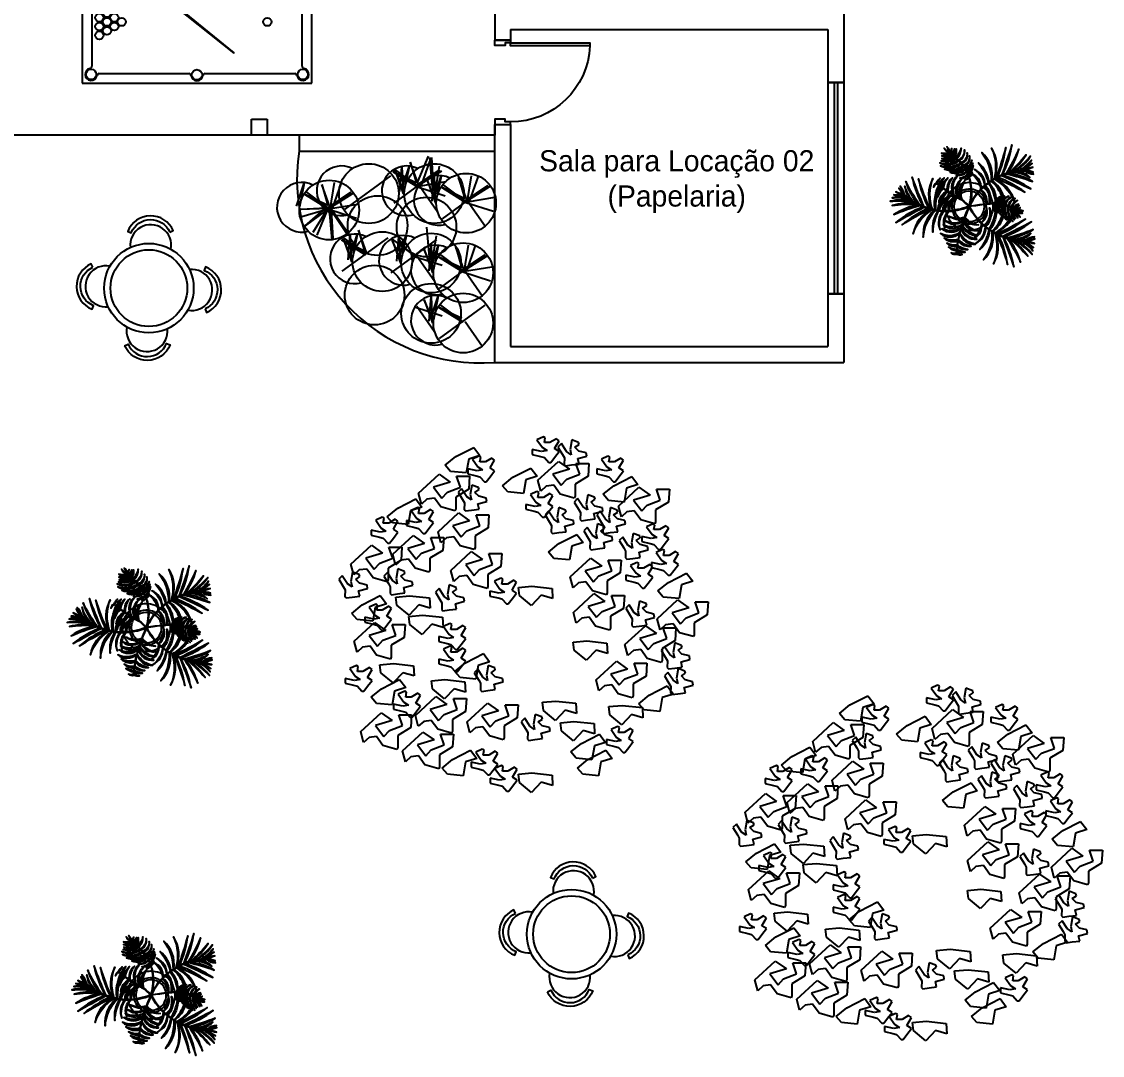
# Model space of a CAD drawing. Header units: metres. Extents: x 114 to 241, y 266 to 640.
# Drawn here: x 123.64 to 133.85, y 266.36 to 276.14 of the extents above; entities that cross this region are included whole.
import ezdxf

# ---------------------------------------------------------------- set-up
doc = ezdxf.new("R2010")
doc.units = ezdxf.units.M
for name, color, linetype in [('01', 1, 'Continuous'), ('Carimbo', 7, 'Continuous'), ('GIRO', 1, 'Continuous'), ('HATCH', 9, 'Continuous'), ('PECAS', 150, 'Continuous')]:
    doc.layers.add(name, color=color, linetype=linetype)

# ---------------------------------------------------------------- blocks, each defined once
blk = doc.blocks.new('Planta15')
for points in [[(-0.191, 0.516, 0.196497), (-0.205, 0.568, -0.339351), (-0.189, 0.515, -0.001093), (-0.189, 0.514), (-0.231, 0.557, 0.109533), (-0.191, 0.51, -0.000646), (-0.19, 0.509, -0.146881), (-0.256, 0.51, 0.249702), (-0.183, 0.505, -0.008474), (-0.17, 0.497, -0.182999), (-0.255, 0.483, 0.227209), (-0.16, 0.49, -0.010091), (-0.146, 0.48, -0.182927), (-0.252, 0.457, 0.229826), (-0.139, 0.475, -0.008605), (-0.127, 0.466, -0.199295), (-0.26, 0.437, 0.221467), (-0.116, 0.456, -0.01266), (-0.101, 0.442, -0.241086), (-0.272, 0.417, 0.288134), (-0.093, 0.434, -0.014047), (-0.077, 0.416, -0.231299), (-0.265, 0.389, 0.289254), (-0.069, 0.407, -0.012414), (-0.057, 0.39, -0.248707), (-0.227, 0.358, 0.280333), (-0.049, 0.38, -0.010048), (-0.04, 0.366, -0.231558), (-0.176, 0.328, 0.285972), (-0.032, 0.353, -0.010639), (-0.024, 0.338, -0.236286), (-0.117, 0.3, 0.228942), (-0.019, 0.328, -0.010354), (-0.011, 0.312, -0.199826), (-0.084, 0.272, 0.275871), (-0.006, 0.3, -0.008857), (-0.001, 0.286, -0.154321), (-0.037, 0.258, 0.258261), (0.001, 0.28, -0.030774), (0.015, 0.23, 0.073569)], [(-0.191, 0.51, 0.027335), (-0.189, 0.514, -0.217634)], [(0.021, 0.229, 0.032904), (0.005, 0.283, 0.317856), (0.032, 0.325, -0.182485), (0.003, 0.29, 0.008732), (-0.002, 0.304, 0.237757), (0.043, 0.393, -0.181755), (-0.007, 0.316, 0.009722), (-0.015, 0.331, 0.260759), (0.038, 0.415, -0.17378), (-0.02, 0.341, 0.010192), (-0.028, 0.356, 0.252617), (0.03, 0.442, -0.260535), (-0.036, 0.368, 0.009886), (-0.045, 0.382, 0.378858), (0.009, 0.484, -0.346761), (-0.052, 0.393, 0.012354), (-0.065, 0.409, 0.373521), (-0.014, 0.511, -0.326048), (-0.073, 0.419, 0.014119), (-0.089, 0.437, 0.339397), (-0.04, 0.539, -0.281611), (-0.096, 0.444, 0.012773), (-0.112, 0.459, 0.238874), (-0.072, 0.556, -0.126845), (-0.123, 0.469, 0.008463), (-0.135, 0.478, 0.290901), (-0.117, 0.551, -0.182356), (-0.142, 0.484, 0.009727), (-0.156, 0.493, 0.225145), (-0.133, 0.551, -0.089929), (-0.166, 0.5, 0.008098), (-0.178, 0.508, 0.181535), (-0.158, 0.553, -0.001325), (-0.186, 0.512, 0.002449), (-0.189, 0.514, 0.34205)], [(-0.178, 0.508, 0.00522), (-0.186, 0.512, 0.34205)], [(0.141, -0.175, 0.008761), (0.156, -0.188, -0.228296), (0.068, -0.342, 0.30667), (0.162, -0.193, 0.016073), (0.192, -0.215, -0.111271), (0.105, -0.403, 0.196953), (0.2, -0.221, 0.010075), (0.22, -0.233, -0.174181), (0.14, -0.5, 0.2582), (0.228, -0.238, 0.009787), (0.248, -0.249, -0.175168), (0.234, -0.539, 0.249628), (0.253, -0.252, 0.007062), (0.268, -0.259, -0.026555), (0.368, -0.543, 0.070199), (0.285, -0.268, 0.016905), (0.322, -0.283, -0.011876), (0.427, -0.566, 0.083846), (0.33, -0.286, 0.015718), (0.365, -0.297, -0.031946), (0.49, -0.521, 0.11194), (0.374, -0.3, 0.008888), (0.394, -0.305, -0.036883), (0.559, -0.467, 0.081452), (0.407, -0.308, 0.009879), (0.43, -0.312, -0.057239), (0.601, -0.45, 0.118477), (0.446, -0.314, 0.017265), (0.486, -0.318, -0.090095), (0.607, -0.415, 0.156383), (0.494, -0.319, 0.018041), (0.537, -0.32, 0.144632), (0.613, -0.382, -0.03724), (0.538, -0.32, 0.005673), (0.551, -0.319, 0.137026), (0.624, -0.346, -0.07322), (0.546, -0.316, 0.11371), (0.626, -0.301, -0.016598), (0.557, -0.314, -0.007537), (0.539, -0.315, -0.091874), (0.623, -0.282, 0.164846), (0.538, -0.315, -0.034164), (0.459, -0.311, 0.198599), (0.588, -0.25, -0.116154), (0.434, -0.307, -0.022934), (0.382, -0.296, 0.108995), (0.611, -0.213, -0.031808), (0.368, -0.293, -0.015992), (0.332, -0.281, 0.083632), (0.593, -0.142, -0.011872), (0.323, -0.278, -0.018411), (0.284, -0.262, 0.071243), (0.536, -0.114, -0.026608), (0.269, -0.255, -0.007675), (0.253, -0.246, 0.145995), (0.389, -0.136, 0.012828), (0.395, -0.142, -0.011311), (0.389, -0.135, 0.016484), (0.4, -0.118, 0.048154), (0.419, -0.138, -0.044838), (0.402, -0.115, 0.018482), (0.412, -0.095, 0.057754), (0.431, -0.123, -0.061447), (0.415, -0.09, 0.017061), (0.423, -0.071, 0.101227), (0.443, -0.109, -0.102531), (0.426, -0.06, 0.029389), (0.436, -0.026, -0.003222), (0.439, -0.028, 0.225947), (0.465, -0.104, -0.181854), (0.448, -0.034, -0.008531), (0.458, -0.041, 0.247708), (0.486, -0.096, -0.143025), (0.464, -0.047, 0.219665), (0.51, -0.059, -0.099835), (0.465, -0.044, -0.21884), (0.514, -0.038, 0.315728), (0.465, -0.04, -0.001312), (0.488, -0.006, 0.181035), (0.461, -0.037, 0.00655), (0.45, -0.029, -0.089212), (0.478, 0.013, 0.223385), (0.441, -0.023, 0.00969), (0.429, -0.016, -0.181136), (0.472, 0.025, 0.289028), (0.422, -0.012, 0.007628), (0.41, -0.005, -0.125725), (0.462, 0.062, 0.079591), (0.435, 0.048, 0.023263), (0.427, 0.075, -0.036773), (0.439, 0.081, 0.041452), (0.426, 0.077, 0.223184), (0.245, 0.264, -0.007675), (0.261, 0.272, -0.026608), (0.532, 0.14, 0.071243), (0.275, 0.28, -0.018411), (0.314, 0.298, -0.011872), (0.588, 0.17, 0.083632), (0.323, 0.301, -0.015992), (0.358, 0.313, -0.031808), (0.603, 0.241, 0.108995), (0.372, 0.318, -0.022934), (0.423, 0.33, -0.116154), (0.58, 0.278, 0.198599), (0.448, 0.335, -0.034164), (0.528, 0.341, 0.164846), (0.613, 0.311, -0.091874), (0.529, 0.341, -0.005552), (0.541, 0.341, -0.016458), (0.61, 0.33, 0.11371), (0.53, 0.342, -0.07322), (0.607, 0.375, 0.137372), (0.535, 0.346, 0.003388), (0.527, 0.346, -0.03724), (0.6, 0.411, 0.144632), (0.526, 0.346, 0.018041), (0.484, 0.344, 0.156383), (0.593, 0.444, -0.090095), (0.475, 0.343, 0.017265), (0.435, 0.337, 0.118477), (0.586, 0.479, -0.057239), (0.42, 0.335, 0.009879), (0.397, 0.33, 0.081452), (0.544, 0.494, -0.036883), (0.384, 0.326, 0.008888), (0.364, 0.321, 0.11194), (0.473, 0.546, -0.031946), (0.355, 0.318, 0.015718), (0.32, 0.305, 0.083846), (0.409, 0.588, -0.011876), (0.312, 0.302, 0.016905), (0.276, 0.286, 0.070199), (0.351, 0.564, -0.026555), (0.259, 0.277, 0.007062), (0.244, 0.269, 0.249628), (0.217, 0.555, -0.175168), (0.24, 0.266, 0.009787), (0.22, 0.255, 0.2582), (0.124, 0.514, -0.174181), (0.213, 0.25, 0.010075), (0.193, 0.236, 0.196953), (0.092, 0.416, -0.111271), (0.185, 0.23, 0.016073), (0.156, 0.207, 0.30667), (0.056, 0.353, -0.228296), (0.15, 0.202, 0.008761), (0.135, 0.188, 0.022939)], [(-0.183, 0.505, 0.005357), (-0.19, 0.509, 0.358744)], [(-0.16, 0.49, 0.007412), (-0.17, 0.497, 0.358744)], [(-0.156, 0.493, 0.007423), (-0.166, 0.5, 0.34205)], [(-0.139, 0.475, 0.005504), (-0.146, 0.48, 0.358744)], [(-0.135, 0.478, 0.005521), (-0.142, 0.484, 0.34205)], [(-0.116, 0.456, 0.008601), (-0.127, 0.466, 0.358744)], [(-0.112, 0.459, 0.008676), (-0.123, 0.469, 0.34205)], [(-0.093, 0.434, 0.006309), (-0.101, 0.442, 0.358744)], [(-0.089, 0.437, 0.006196), (-0.096, 0.444, 0.34205)], [(-0.069, 0.407, 0.007289), (-0.077, 0.416, 0.358744)], [(-0.065, 0.409, 0.00709), (-0.073, 0.419, 0.34205)], [(-0.049, 0.38, 0.007547), (-0.057, 0.39, 0.358744)], [(-0.045, 0.382, 0.007389), (-0.052, 0.393, 0.34205)], [(-0.032, 0.353, 0.008521), (-0.04, 0.366, 0.358744)], [(-0.028, 0.356, 0.008187), (-0.036, 0.368, 0.34205)], [(-0.019, 0.328, 0.006573), (-0.024, 0.338, 0.358744)], [(-0.015, 0.331, 0.006784), (-0.02, 0.341, 0.34205)], [(-0.006, 0.3, 0.007642), (-0.011, 0.312, 0.358744)], [(-0.002, 0.304, 0.007551), (-0.007, 0.316, 0.34205)], [(0.118, 0.2, 0.294809), (0.035, 0.309, -0.150745), (0.107, 0.205, 0.100395)], [(0.364, 0.321, 0.004036), (0.355, 0.318, 0.34205)], [(0.372, 0.318, 0.006188), (0.358, 0.313, -0.017284)], [(0.397, 0.33, 0.005709), (0.384, 0.326, 0.34205)], [(0.435, 0.337, 0.006714), (0.42, 0.335, 0.34205)], [(0.448, 0.335, 0.010919), (0.423, 0.33, -0.017284)], [(0.484, 0.344, 0.003648), (0.475, 0.343, 0.34205)], [(0.527, 0.346, 0.000378), (0.526, 0.346, 0.34205)], [(0.529, 0.341, 0.000462), (0.528, 0.341, -0.017284)], [(0.535, 0.346, 0.010189), (0.53, 0.342, -0.07322)], [(-0.177, 0.137, -0.003274), (-0.192, 0.146, -0.185699), (-0.153, 0.277, 0.266584), (-0.204, 0.155, -0.007436), (-0.237, 0.178, -0.139054), (-0.198, 0.274, 0.196503), (-0.249, 0.187, -0.003728), (-0.265, 0.199, -0.030052), (-0.239, 0.241, 0.034089), (-0.265, 0.212, -0.093143), (-0.233, 0.275, 0.152286), (-0.279, 0.21, -0.003954), (-0.295, 0.223, -0.073333), (-0.268, 0.272, 0.103416), (-0.304, 0.23, -0.675485), (-0.307, 0.227, 0.229983), (-0.331, 0.187, -0.251353), (-0.299, 0.22, 0.004284), (-0.281, 0.206, 0.154749), (-0.31, 0.131, 0.140718), (-0.319, -0.027, -0.010568), (-0.343, -0.022, -0.175567), (-0.338, 0.268, 0.25167), (-0.347, -0.021, -0.007675), (-0.365, -0.017, -0.026608), (-0.473, 0.265, 0.071243), (-0.38, -0.012, -0.018411), (-0.421, 0.001, -0.011872), (-0.534, 0.281, 0.083632), (-0.43, 0.005, -0.015992), (-0.464, 0.02, -0.031808), (-0.594, 0.24, 0.108995), (-0.477, 0.026, -0.022934), (-0.523, 0.052, -0.116154), (-0.602, 0.197, 0.198599), (-0.544, 0.066, -0.034164), (-0.607, 0.115, 0.164846), (-0.649, 0.196, -0.091874), (-0.607, 0.116, -0.004117), (-0.614, 0.122, -0.016919), (-0.659, 0.179, 0.11371), (-0.608, 0.115, -0.07322), (-0.687, 0.144, 0.136761), (-0.615, 0.116, 0.00291), (-0.61, 0.111, -0.03724), (-0.708, 0.114, 0.144632), (-0.609, 0.111, 0.018041), (-0.577, 0.083, 0.156383), (-0.724, 0.085, -0.090095), (-0.57, 0.078, 0.017265), (-0.537, 0.055, 0.118477), (-0.743, 0.054, -0.057239), (-0.523, 0.046, 0.009879), (-0.504, 0.035, 0.081452), (-0.723, 0.014, -0.036883), (-0.492, 0.028, 0.008888), (-0.473, 0.019, 0.11194), (-0.706, -0.072, -0.031946), (-0.465, 0.015, 0.015718), (-0.431, 0, 0.083846), (-0.688, -0.147, -0.011876), (-0.423, -0.003, 0.016905), (-0.385, -0.016, 0.070199), (-0.629, -0.168, -0.026555), (-0.367, -0.021, 0.007062), (-0.351, -0.025, 0.249628), (-0.525, -0.253, -0.175168), (-0.345, -0.027, 0.009787), (-0.323, -0.031, 0.2582), (-0.429, -0.286, -0.174181), (-0.314, -0.033, 0.010075), (-0.291, -0.036, 0.196953), (-0.339, -0.237, -0.111271), (-0.281, -0.037, 0.016073), (-0.243, -0.04, 0.30667), (-0.27, -0.215, -0.228296), (-0.236, -0.041, 0.008761), (-0.215, -0.041, 0.022939)], [(-0.31, 0.131, -0.082287), (-0.265, 0.212, 0.030096)], [(-0.149, 0.169, -0.173161), (-0.109, 0.29, 0.285814), (-0.159, 0.159, 0.031249)], [(-0.122, 0.103, 0.01255), (-0.063, 0.07), (-0.063, 0.07, -0.023023), (0.004, 0.009, 0.13279), (0.015, 0.23, 0.358744)], [(-0.1, 0.204, -0.091), (-0.068, 0.265, 0.163378), (-0.116, 0.195, 0.047115)], [(-0.07, 0.074, -0.301093), (-0.06, 0.22, 0.247818)], [(-0.05, 0.223, 0.209929), (-0.066, 0.071, 0.247818)], [(-0.05, 0.223, -0.036015), (-0.035, 0.246, 0.068238), (-0.06, 0.22, 0.047136)], [(0.001, 0.28, 0.004076), (-0.001, 0.286, 0.358744)], [(0.005, 0.283, 0.004064), (0.003, 0.29, 0.34205)], [(0.115, 0.169, 0.07228), (0.016, 0.033, 0.116598), (0.021, 0.229, 0.34205)], [(0.107, 0.205, -0.043602), (0.115, 0.169)], [(0.156, 0.207, 0.003177), (0.15, 0.202, 0.34205)], [(0.206, 0.107, 0.174599), (0.158, 0.202, -0.016348), (0.187, 0.226, -0.096704)], [(0.193, 0.236, 0.004157), (0.185, 0.23, 0.34205)], [(0.194, 0.231, 0.003647), (0.187, 0.226, -0.017284)], [(0.187, 0.226, -0.096704), (0.253, 0.057, 0.065237), (0.244, 0.035, 0.000419), (0.243, 0.035), (0.243, 0.035, 0.001663), (0.228, 0.034, 0.085344)], [(0.22, 0.255, 0.003859), (0.213, 0.25, 0.34205)], [(0.221, 0.249, 0.003104), (0.214, 0.245, -0.017284)], [(0.244, 0.269, 0.002276), (0.24, 0.266, 0.34205)], [(0.245, 0.264, 0.001743), (0.241, 0.262, -0.017284)], [(0.276, 0.286, 0.008209), (0.259, 0.277, 0.34205)], [(0.275, 0.28, 0.007125), (0.261, 0.272, -0.017284)], [(0.32, 0.305, 0.003791), (0.312, 0.302, 0.34205)], [(0.323, 0.301, 0.004048), (0.314, 0.298, -0.017284)], [(-0.61, 0.111, 0.000378), (-0.609, 0.111, 0.040866)], [(-0.607, 0.115, -0.000462), (-0.607, 0.116)], [(-0.267, 0.195, 0.140523), (-0.312, -0.028, 0.010124), (-0.289, -0.031, -0.138829), (-0.239, 0.108, 0.106077), (-0.28, 0.04, -0.267567), (-0.206, 0.15, -0.007749), (-0.24, 0.174, 0.133418), (-0.296, 0.092, -0.197101), (-0.251, 0.182, -0.003808), (-0.267, 0.195)], [(-0.18, 0.133, -0.003436), (-0.196, 0.143, 0.029333), (-0.214, 0.131, 0.094066), (-0.28, -0.033, 0.016631), (-0.241, -0.036, -0.1786)], [(-0.265, 0.199, 0.003081), (-0.267, 0.195, 0.176085)], [(-0.249, 0.187, 0.002878), (-0.237, 0.178)], [(-0.214, 0.131, -0.014945), (-0.198, 0.154, 0.056899), (-0.239, 0.108, 0.197286)], [(-0.218, 0.034, -0.129352), (-0.154, 0.115, 0.431375), (-0.155, 0.115, 0.119795), (-0.211, 0.068)], [(-0.204, 0.155, 0.000772), (-0.201, 0.152), (-0.2, 0.152)], [(-0.171, 0.106, 0.062421), (-0.202, 0.094, -0.163076)], [(-0.186, -0.035, -0.363818), (-0.114, 0.11, 0.196473), (-0.185, -0.035, 0.196473)], [(-0.143, 0.115, -0.088667), (-0.159, 0.159, 0.251822)], [(-0.149, 0.169, 0.075374), (-0.139, 0.113, 0.251822)], [(-0.102, 0.091, -0.204558), (-0.116, 0.195, 0.249828)], [(-0.1, 0.204, 0.155297), (-0.098, 0.089, 0.249828)], [(0.116, 0.163, 0.081515), (0.009, 0.008, -0.017284), (0.165, 0.029)], [(0.116, 0.17, 0.000734), (0.115, 0.169, 0.34205)], [(0.116, 0.17, 0.058472), (0.118, 0.2, -0.195633)], [(0.135, 0.188, 0.011195), (0.116, 0.17, 0.34205)], [(0.139, 0.185, 0.01382), (0.116, 0.163, -0.017284)], [(0.116, 0.163, -0.198813), (0.164, 0.006, 0.3682), (0.116, 0.163, 0.3682)], [(0.116, 0.163, 0.000079), (0.116, 0.163, -0.017284)], [(0.139, 0.185, -0.008097), (0.153, 0.198, -0.087635), (0.188, 0.136)], [(0.158, 0.202, 0.002616), (0.153, 0.198, -0.017284)], [(0.206, 0.107, -0.126631), (0.195, 0.029, 0.13356), (0.188, 0.136, 0.223815)], [(-0.577, 0.083, 0.003648), (-0.57, 0.078, 0.040866)], [(-0.523, 0.052, -0.010919), (-0.544, 0.066)], [(-0.537, 0.055, 0.006714), (-0.523, 0.046, 0.040866)], [(-0.504, 0.035, 0.005709), (-0.492, 0.028, 0.040866)], [(-0.464, 0.02, -0.006188), (-0.477, 0.026)], [(-0.473, 0.019, 0.004036), (-0.465, 0.015, 0.040866)], [(-0.421, 0.001, -0.004048), (-0.43, 0.005)], [(-0.209, 0.075, 0.144874), (-0.272, -0.012, -0.254884), (-0.202, 0.094, -0.048866)], [(-0.241, -0.036, -0.1786), (-0.211, 0.068, -0.008554)], [(-0.218, 0.035, 0.090284), (-0.235, -0.036, 0.008097), (-0.216, -0.036, -0.027842)], [(-0.22, -0.011, 0.035297), (-0.23, -0.035, -0.366572), (-0.23, -0.035, -0.08219), (-0.22, 0.007, -0.031169)], [(-0.166, 0.068, 0.160202), (-0.22, 0.007, 0.366572)], [(-0.22, -0.011, -0.086364), (-0.182, 0.039)], [(-0.126, 0.099, 0.012738), (-0.066, 0.066, -0.023021), (0.001, 0.006, -0.095948), (-0.216, -0.036)], [(-0.215, -0.041, 0.094428), (0, 0, 0.040866), (-0.076, -0.206)], [(-0.209, 0.075, -0.017782), (-0.198, 0.083)], [(0.165, 0.024, 0.017381), (0.009, 0.003, 0.096116), (0.145, -0.172, 0.296259)], [(0.121, -0.15, 0.361519), (0.165, 0.006), (0.164, 0.004, -0.193822), (0.121, -0.15)], [(0.229, 0.029, 0.003303), (0.199, 0.027), (0.198, 0.026, 0.003031), (0.171, 0.024)], [(0.228, 0.034, 0.003276), (0.198, 0.032), (0.198, 0.031, 0.000136), (0.196, 0.031)], [(0.222, -0.229, 0.115228), (0.323, -0.071, -0.165702), (0.318, 0.022, 0.010075), (0.304, 0.025, 0.223516), (0.315, -0.087, -0.274752), (0.315, -0.088, -0.277747), (0.292, 0.027, 0.010686), (0.277, 0.028, 0.235094), (0.278, -0.056, -0.227839), (0.268, 0.029, 0.007496), (0.257, 0.03), (0.257, 0.03, 0.002637), (0.253, 0.03, 0.198541), (0.246, -0.039, -0.273693), (0.242, 0.03, 0.001461), (0.229, 0.029, -0.133271)], [(0.253, 0.03, 0.006612), (0.244, 0.03, 0.000167), (0.242, 0.03)], [(0.255, 0.035, 0.007542), (0.244, 0.035)], [(0.256, 0.038, 0.010093), (0.253, 0.057, 0.111381)], [(0.257, 0.035, -0.004103), (0.257, 0.03, 0.002389), (0.256, 0.035, 0.111381)], [(0.258, 0.065, -0.018916), (0.258, 0.045, 0.004427)], [(0.277, 0.028, 0.006543), (0.268, 0.029)], [(0.304, 0.025, 0.008533), (0.292, 0.027)], [(0.328, 0.02, 0.007554), (0.318, 0.022)], [(0.322, 0.086, 0.002128), (0.321, 0.09, 0.15929)], [(0.333, 0.054, 0.007874), (0.329, 0.067, 0.15929)], [(0.345, 0.016, 0.002294), (0.342, 0.016, 0.007554)], [(0.342, -0.046, 0.034379), (0.345, -0.006, 0.010152), (0.343, 0.01, -0.043508)], [(0.345, -0.006, 0.019311), (0.345, 0.016, 0.255482)], [(0.355, 0.012, 0.007913), (0.345, 0.016, 0.002294)], [(0.382, 0.002, 0.006328), (0.374, 0.006)], [(0.423, 0.073, 0.001867), (0.422, 0.076, 0.175567)], [(0.426, 0.077, -0.001977), (0.427, 0.075, 0.0174)], [(0.435, 0.048, -0.001729), (0.435, 0.046, 0.001174), (0.434, 0.048, 0.175567)], [(-0.431, 0, 0.003791), (-0.423, -0.003, 0.040866)], [(-0.385, -0.016, 0.008209), (-0.367, -0.021, 0.040866)], [(-0.365, -0.017, -0.007125), (-0.38, -0.012)], [(-0.351, -0.025, 0.002276), (-0.345, -0.027, 0.040866)], [(-0.343, -0.022, -0.001743), (-0.347, -0.021)], [(-0.323, -0.031, 0.003859), (-0.314, -0.033, 0.040866)], [(-0.312, -0.028, -0.003104), (-0.319, -0.027)], [(-0.291, -0.036, 0.004157), (-0.281, -0.037, 0.040866)], [(-0.28, -0.033, -0.003885), (-0.289, -0.031)], [(-0.243, -0.04, 0.003177), (-0.236, -0.041, 0.040866)], [(-0.235, -0.036, -0.002616), (-0.241, -0.036)], [(-0.21, -0.061, 0.237435), (-0.235, -0.172, -0.008495), (-0.24, -0.169, 0.01585), (-0.234, -0.175, 0.048298), (-0.225, -0.198, -0.020925), (-0.227, -0.18, 0.248521), (-0.103, -0.193, 0.02818)], [(-0.117, -0.185, -0.14981), (-0.227, -0.175, -0.124183), (-0.207, -0.073, 0.098921)], [(-0.189, -0.041, 0.058472), (-0.21, -0.061, -0.020925)], [(-0.207, -0.073, -0.043602), (-0.188, -0.04, 0.369533)], [(-0.045, -0.108, -0.290683), (-0.185, -0.087, 0.200061), (-0.04, -0.096, 0.204545)], [(0.141, -0.175, -0.094945), (0.005, -0.001, 0.041167), (-0.071, -0.207, 0.086941)], [(-0.035, -0.097, 0.200478), (0.092, -0.17, -0.295535), (-0.039, -0.108)], [(0.21, -0.088, -0.180095), (0.162, -0.187, 0.017102), (0.194, -0.21, 0.111381), (0.258, -0.013, -0.201249), (0.201, -0.215, 0.010644), (0.222, -0.229, 0.115228)], [(0.192, -0.12, 0.137722), (0.198, -0.009, -0.127824), (0.21, -0.088)], [(0.327, -0.06, -0.007097), (0.323, -0.071)], [(0.332, -0.089, 0.006456), (0.334, -0.082, 0.010152)], [(0.41, -0.011, 0.0086), (0.399, -0.005)], [(0.411, -0.078, -0.004325), (0.408, -0.084)], [(0.412, -0.095, 0.004534), (0.415, -0.09, -0.001751)], [(0.427, -0.02, 0.005519), (0.42, -0.017)], [(0.425, -0.049, -0.007156), (0.42, -0.06)], [(0.423, -0.071, 0.00889), (0.426, -0.06, -0.001751)], [(0.436, -0.026, 0.002558), (0.436, -0.023, -0.001751), (0.435, -0.025)], [(0.448, -0.034, 0.007421), (0.439, -0.028)], [(-0.08, -0.204, -0.239912), (-0.252, -0.206, 0.377655), (-0.076, -0.205, 0.00101), (-0.076, -0.206, 0.007709), (-0.086, -0.246, -0.252386), (-0.266, -0.252, 0.386946), (-0.087, -0.249, 0.011413), (-0.1, -0.308, -0.181744), (-0.233, -0.295, 0.267567), (-0.102, -0.321, 0.007749), (-0.109, -0.362, -0.133418), (-0.207, -0.343, 0.197101), (-0.111, -0.376, 0.004676), (-0.115, -0.401, -0.102074), (-0.189, -0.381, 0.152625), (-0.116, -0.413, 0.004284), (-0.118, -0.436, -0.251353), (-0.165, -0.435, 0.229983), (-0.119, -0.447, -0.014727), (-0.117, -0.446, 0.108264), (-0.06, -0.451, -0.073333), (-0.113, -0.436, -0.003954), (-0.111, -0.415, 0.152286), (-0.033, -0.428, -0.108204), (-0.11, -0.401, -0.004457), (-0.106, -0.377, 0.196503), (-0.009, -0.402, -0.139054), (-0.104, -0.362, -0.007436), (-0.098, -0.323, 0.266584), (0.025, -0.372, -0.185699), (-0.095, -0.308, -0.010962), (-0.082, -0.251, 0.384218), (0.065, -0.351, -0.251822), (-0.081, -0.247, -0.007733), (-0.071, -0.207, 0.00108), (-0.07, -0.208, 0.37654), (0.076, -0.304, -0.039649), (0.047, -0.298, 0.290155), (0.124, -0.187, 0.022939)], [(-0.235, -0.172, 0.005309), (-0.234, -0.175, -0.020925)], [(-0.227, -0.18, -0.005146), (-0.227, -0.175, 0.369533)], [(-0.161, -0.148, -0.081837), (-0.22, -0.13, 0.153952), (-0.146, -0.162, 0.041473)], [(-0.161, -0.148, 0.148044), (-0.052, -0.13, 0.236606)], [(-0.055, -0.138, -0.183268), (-0.146, -0.162, 0.232701)], [(-0.117, -0.185, 0.075449), (-0.064, -0.165, 0.232803)], [(-0.103, -0.193, 0.085229), (-0.065, -0.169, 0.351414)], [(-0.074, -0.2, -0.009368), (-0.08, -0.204, 0.377655)], [(-0.076, -0.205, 0.003168), (-0.075, -0.204, 0.391787)], [(-0.06, -0.17, 0.097476), (-0.037, -0.216, 0.362473)], [(-0.059, -0.166, 0.089256), (-0.018, -0.219, 0.239259)], [(0.034, -0.218, -0.229229), (-0.05, -0.139)], [(-0.048, -0.132, 0.179749), (0.055, -0.215, -0.347789)], [(0.113, -0.193, -0.096277), (0.077, -0.266, -0.142028), (-0.018, -0.219, 0.058444)], [(0.12, -0.156, -0.043602), (0.113, -0.193, 0.294809)], [(0.124, -0.187, 0.058472), (0.121, -0.157, 0.359478)], [(0.145, -0.172, 0.007571), (0.158, -0.183, 0.088511)], [(0.162, -0.193, -0.003177), (0.156, -0.188, 0.086941)], [(0.158, -0.183, 0.088511), (0.192, -0.12, -0.078713)], [(0.158, -0.183, 0.002388), (0.162, -0.187, 0.296259)], [(0.382, -0.125, -0.00192), (0.38, -0.127)], [(0.389, -0.136, 0.001072), (0.389, -0.135, -0.001751)], [(0.396, -0.104, -0.003128), (0.393, -0.109)], [(0.4, -0.118, 0.003123), (0.402, -0.115, -0.001751)], [(-0.086, -0.246, 0.000569), (-0.087, -0.249)], [(-0.081, -0.247, 0.00072), (-0.082, -0.251, 0.086941)], [(-0.071, -0.206, 0.003602), (-0.07, -0.208, -0.039649)], [(-0.037, -0.216, 0.246361), (0.075, -0.268, -0.048035), (0.046, -0.298, -0.195329), (-0.065, -0.209, 0.032147)], [(0.034, -0.218, 0.109806), (0.092, -0.223, -0.050161), (0.055, -0.215, 0.069557)], [(0.046, -0.298, -0.001903), (0.045, -0.299, 0.004287), (0.047, -0.298, 0.359478)], [(0.077, -0.266, -0.003736), (0.075, -0.268, 0.294809)], [(0.2, -0.221, -0.004157), (0.192, -0.215, 0.086941)], [(0.194, -0.21, 0.003647), (0.201, -0.215, 0.296259)], [(0.228, -0.238, -0.003859), (0.22, -0.233, 0.086941)], [(0.222, -0.229, 0.003104), (0.228, -0.232, 0.296259)], [(0.253, -0.252, -0.002276), (0.248, -0.249, 0.086941)], [(0.25, -0.245, 0.001743), (0.253, -0.246, 0.296259)], [(0.285, -0.268, -0.008209), (0.268, -0.259, 0.086941)], [(0.269, -0.255, 0.007125), (0.284, -0.262, 0.296259)], [(0.33, -0.286, -0.003791), (0.322, -0.283, 0.086941)], [(0.323, -0.278, 0.004048), (0.332, -0.281, 0.296259)], [(0.374, -0.3, -0.004036), (0.365, -0.297, 0.086941)], [(0.368, -0.293, 0.006188), (0.382, -0.296, 0.296259)], [(0.407, -0.308, -0.005709), (0.394, -0.305, 0.086941)], [(-0.115, -0.401, 0.00239), (-0.116, -0.413)], [(-0.109, -0.362, 0.002559), (-0.111, -0.376)], [(-0.11, -0.401, 0.002622), (-0.111, -0.415, 0.086941)], [(-0.104, -0.362, 0.002878), (-0.106, -0.377, 0.086941)], [(-0.1, -0.308, 0.002406), (-0.102, -0.321)], [(-0.095, -0.308, 0.002758), (-0.098, -0.323, 0.086941)], [(0.446, -0.314, -0.006714), (0.43, -0.312, 0.086941)], [(0.434, -0.307, 0.010919), (0.459, -0.311, 0.296259)], [(0.494, -0.319, -0.003648), (0.486, -0.318, 0.086941)], [(0.538, -0.32, -0.000378), (0.537, -0.32, 0.086941)], [(0.538, -0.315, 0.000462), (0.539, -0.315, 0.296259)], [(0.546, -0.316, 0.002523), (0.557, -0.314, -0.11371)], [(0.551, -0.319, -0.010528), (0.546, -0.316, 0.07322)], [(-0.118, -0.436, 0.001961), (-0.119, -0.447)], [(-0.113, -0.436, 0.00206), (-0.114, -0.447, 0.086941)]]:
    blk.add_lwpolyline(points, format="xyb")
for points in [[(0.321, 0.09, 0.115579), (0.214, 0.245, 0.010644), (0.194, 0.231, -0.167673), (0.258, 0.065, -0.142219), (0.298, 0.098, 0.155825), (0.258, 0.045, -0.009453), (0.257, 0.035, -0.007959), (0.269, 0.034, -0.262459), (0.315, 0.1, -0.877804), (0.315, 0.099, 0.174709), (0.279, 0.033, -0.010156), (0.293, 0.032, -0.181292)], [(0.332, 0.099, 0.16797), (0.221, 0.249, -0.010568), (0.241, 0.262, -0.155772), (0.422, 0.076, 0.275998), (0.375, 0.011, 0.014133), (0.356, 0.017, -0.324541), (0.408, 0.092, 0.371884), (0.346, 0.02, 0.000895), (0.345, 0.021, 0.042814), (0.339, 0.069, -0.179613), (0.38, 0.102, 0.171025), (0.337, 0.078, 0.01758), (0.332, 0.098, -0.026095), (0.339, 0.103, 0.023285)], [(0.256, 0.035, 0.002037), (0.256, 0.038, 0.0089), (0.255, 0.035, -0.001059)], [(0.329, 0.067, 0.0126), (0.322, 0.086, 0.179793), (0.305, 0.03, -0.009882), (0.319, 0.027, -0.14276)], [(0.342, 0.016, 0.00954), (0.328, 0.02, 0.130425), (0.327, -0.06, 0.043508), (0.343, 0.01, 0.003944)], [(0.34, 0.022, 0.020296), (0.333, 0.054, 0.100431), (0.329, 0.025, -0.0083)], [(0.355, 0.012, -0.014048), (0.374, 0.006, 0.213683), (0.393, -0.109, -0.011603), (0.382, -0.125, -0.200309)], [(0.382, 0.002, -0.01269), (0.399, -0.005, 0.140639), (0.408, -0.084, -0.013396), (0.396, -0.104, -0.173266)], [(0.401, -0.001, -0.154716), (0.434, 0.048, 0.016225), (0.423, 0.073, 0.227894), (0.383, 0.007, -0.012327)], [(0.228, -0.232, 0.158963), (0.332, -0.089, 0.074113), (0.358, -0.122, -0.076439), (0.334, -0.082, 0.032369), (0.342, -0.046, 0.149616), (0.38, -0.127, -0.104074), (0.25, -0.245, -0.010568)], [(0.411, -0.078, -0.114415), (0.41, -0.011, -0.008615), (0.42, -0.017, 0.100649), (0.42, -0.06, -0.011597)], [(0.435, -0.025, 0.006549), (0.427, -0.02, 0.056536), (0.425, -0.049, 0.015222)]]:
    blk.add_lwpolyline(points, format="xyb", close=True)
for centre, radius, start, end in [((0.409, -0.711), 1.06, 82.8282, 83.4385), ((0.554, 1.256), 1.342, 230.0922, 230.5417), ((0.554, 1.256), 1.337, 230.1054, 230.5776), ((0.554, 1.256), 1.342, 231.5236, 231.9051), ((0.554, 1.256), 1.337, 231.4837, 231.9051), ((-0.601, 0.26), 0.145, 264.4592, 266.9317), ((0.199, 0.803), 1.06, 219.9318, 220.4366), ((0.554, 1.256), 1.342, 233.1429, 233.7294), ((0.554, 1.256), 1.342, 235.5053, 235.6228), ((0.554, 1.256), 1.342, 235.6941, 236.0568), ((0.554, 1.256), 1.337, 235.6966, 236.1018), ((0.554, 1.256), 1.342, 236.8442, 239.3498), ((0.554, 1.256), 1.337, 236.8522, 239.4668), ((-0.094, -0.075), 0.189, 104.628, 115.6788), ((-0.14, -0.023), 0.133, 91.5909, 99.3977), ((-0.051, -0.098), 0.189, 105.1765, 123.4739), ((-0.098, -0.046), 0.133, 92.7224, 109.7379), ((0.005, 0.005), 0.164, 150.2809, 152.7556), ((0.385, -2.238), 2.277, 94.7756, 95.3827), ((0.245, -0.325), 0.36, 84.6851, 86.2418), ((0.245, -0.325), 0.36, 80.493, 82.3576), ((0.245, -0.325), 0.36, 76.54, 78.2282), ((0.059, 0.013), 0.286, 17.284, 17.5039), ((0.059, 0.013), 0.286, 11.3516, 13.2554), ((0.245, -0.325), 0.36, 73.9118, 74.6379), ((0.245, -0.325), 0.36, 72.0853, 73.7068), ((0.245, -0.325), 0.36, 67.4271, 68.8464), ((0.29, -0.226), 0.251, 61.562, 63.9436), ((0.245, -0.325), 0.36, 59.2922, 60.5615), ((0.245, -0.325), 0.36, 55.3685, 57.0714), ((0.372, -0.155), 0.148, 51.0965, 52.9783), ((0.465, -0.04), 0, 0, 0), ((0.1, -0.116), 0.189, 206.8096, 209.3866)]:
    blk.add_arc(centre, radius, start, end)
at = {"layer": '01'}
for points in [[(-0.06, 0.22, 0.047136), (-0.1, 0.204, -0.091)], [(0.015, 0.23, 0.073569), (-0.05, 0.223, -0.036015)], [(0.107, 0.205, 0.100395), (0.021, 0.229, 0.032904)], [(-0.202, 0.094, -0.048866), (-0.18, 0.133, -0.003436)], [(-0.159, 0.159, 0.031249), (-0.177, 0.137, -0.003274)], [(-0.116, 0.195, 0.047115), (-0.149, 0.169, -0.173161)], [(0.135, 0.188, 0.022939), (0.118, 0.2, 0.294809)], [(0.188, 0.135, 0.078713), (0.139, 0.185, -0.008097)], [(0.228, 0.034, 0.085344), (0.206, 0.107, 0.174599)], [(-0.22, 0.007, -0.031169), (-0.218, 0.035, 0.090284)], [(-0.211, 0.068, -0.008554), (-0.209, 0.075, 0.144874)], [(0.229, 0.029, -0.133271), (0.21, -0.088, -0.180095)], [(-0.216, -0.036, -0.027842), (-0.22, -0.011), (-0.22, -0.011, 0.035297)], [(-0.215, -0.041, 0.022939), (-0.21, -0.061, 0.237435)], [(-0.207, -0.073, 0.098921), (-0.161, -0.148, -0.081837)], [(-0.146, -0.162, 0.041473), (-0.117, -0.185, -0.14981)], [(-0.103, -0.193, 0.02818), (-0.08, -0.204, -0.239912)], [(0.055, -0.215, 0.069557), (0.113, -0.193, -0.096277)], [(0.124, -0.187, 0.022939), (0.141, -0.175, 0.008761)], [(0.192, -0.12, -0.078713), (0.145, -0.172, 0.007571)], [(-0.065, -0.209, 0.032147), (-0.037, -0.216, 0.246361)], [(-0.018, -0.219, 0.058444), (0.034, -0.218, 0.109806)]]:
    blk.add_lwpolyline(points, format="xyb", dxfattribs=at)
for radius, start, end in [(0.164, 136.535, 142.2522), (0.164, 124.3105, 132.8357), (0.144, 128.83, 137.8785), (0.144, 82.0813, 123.5355), (0.164, 83.3119, 118.7253), (0.164, 58.013, 81.5314), (0.144, 59.105, 80.0669), (0.144, 8.8034, 57.1045), (0.164, 12.9611, 56.2484), (0.164, 158.3925, 193.2465), (0.144, 149.0635, 194.1026), (0.144, 143.5111, 145.7908), (0.144, 140.0145, 141.5074), (0.144, 304.7211, 6.8172), (0.164, 195.0111, 222.2749), (0.144, 196.1031, 229.8911), (0.164, 305.5772, 347.9421), (0.164, 229.2045, 241.2665), (0.144, 237.5228, 246.934), (0.164, 245.139, 247.4741), (0.164, 249.2245, 252.3538), (0.144, 248.9221, 262.6562), (0.164, 257.2543, 274.6005), (0.144, 272.1361, 302.7206), (0.164, 282.2951, 303.8126)]:
    blk.add_arc((0.005, 0.005), radius, start, end, dxfattribs=at)
blk = doc.blocks.new('P80D')
for points in [[(-0.025, 0.15), (-0.025, 0.9), (-0.055, 0.9), (-0.055, 0.15)], [(-0.8, 0.15), (-0.775, 0.15), (-0.775, 0.1), (-0.75, 0.1), (-0.75, 0), (-0.8, 0)], [(0, 0.15), (-0.025, 0.15), (-0.025, 0.1), (-0.05, 0.1), (-0.05, 0), (0, 0)]]:
    blk.add_lwpolyline(points, close=True)
at = {"layer": 'GIRO'}
blk.add_arc((-0.024375, 0.15), 0.750625, 92.3382787, 180, dxfattribs=at)
blk = doc.blocks.new('Bilhar2')
at = {"layer": 'HATCH', "color": 7}
for p, q in [((0.424, 2.051), (-0.423, 1.014)), ((-0.409, 1.002), (0.43, 2.046)), ((0.424, 2.051), (0.43, 2.046)), ((-0.423, 1.014), (-0.409, 1.002))]:
    blk.add_line(p, q, dxfattribs=at)
for centre, radius in [((-0.715, 2.98), 0.0688), ((0.715, 2.98), 0.0688), ((0.006, 2.5), 0.0553), ((-0.72, 1.55), 0.0691), ((0.72, 1.55), 0.0691), ((0.006, 0.533), 0.0553), ((-0.052, 0.434), 0.0553), ((0.068, 0.434), 0.0553), ((-0.114, 0.334), 0.0553), ((0.006, 0.334), 0.0553), ((0.126, 0.334), 0.0553), ((-0.715, 0.12), 0.0688), ((-0.172, 0.232), 0.0553), ((-0.052, 0.232), 0.0553), ((0.068, 0.232), 0.0553), ((0.188, 0.232), 0.0553), ((0.715, 0.12), 0.0688)]:
    blk.add_circle(centre, radius, dxfattribs=at)
at = {"layer": 'HATCH', "color": 150}
for centre, radius, start, end in [((-0.715, 2.98), 0.0817, 10.3139, 259.6861), ((-0.605, 3), 0.03, 190.3139, 270), ((0.605, 3), 0.03, 270, 349.6861), ((0.715, 2.98), 0.0817, 280.3139, 169.6861), ((-0.735, 2.87), 0.03, 0, 79.6861), ((0.735, 2.87), 0.03, 100.3139, 180), ((-0.72, 1.55), 0.0817, 97.8341, 262.1659), ((-0.735, 1.661), 0.03, 277.8341, 0), ((0.735, 1.661), 0.03, 180, 262.1659), ((0.72, 1.55), 0.0817, 277.8341, 82.1659), ((-0.735, 1.439), 0.03, 0, 82.1659), ((0.735, 1.439), 0.03, 97.8341, 180), ((-0.715, 0.12), 0.0817, 100.3139, 349.6861), ((-0.735, 0.23), 0.03, 280.3139, 0), ((0.715, 0.12), 0.0817, 190.3139, 79.6861), ((0.735, 0.23), 0.03, 180, 259.6861), ((-0.605, 0.1), 0.03, 90, 169.6861), ((0.605, 0.1), 0.03, 10.3139, 90)]:
    blk.add_arc(centre, radius, start, end, dxfattribs=at)
at = {"layer": 'PECAS', "color": 150}
for p, q in [((-0.835, 3.1), (-0.835, 0)), ((0.835, 3.1), (-0.835, 3.1)), ((0.835, 0), (0.835, 3.1)), ((0.605, 2.97), (-0.605, 2.97)), ((-0.705, 2.87), (-0.705, 1.661)), ((0.705, 1.661), (0.705, 2.87)), ((-0.705, 1.439), (-0.705, 0.23)), ((0.705, 0.23), (0.705, 1.439)), ((-0.835, 0), (0.835, 0)), ((-0.605, 0.13), (0.605, 0.13))]:
    blk.add_line(p, q, dxfattribs=at)
blk = doc.blocks.new('Terraço4lugaresP1')
for points in [[(0.193, 0.531), (0.226, 0.545, 0.666667), (-0.204, 0.537), (-0.17, 0.524, -0.666667)], [(-0.534, 0.197), (-0.549, 0.23, 0.666667), (-0.541, -0.2), (-0.527, -0.166, -0.666667)], [(0.527, -0.196), (0.541, -0.23, 0.666667), (0.533, 0.2), (0.52, 0.167, -0.666667)], [(-0.233, -0.545), (-0.2, -0.53, 0.666667), (0.163, -0.523), (0.196, -0.537, -0.666667)]]:
    blk.add_lwpolyline(points, format="xyb", close=True)
blk.add_circle((-0.004, 0), 0.423)
at = {"color": 252}
blk.add_circle((-0.004, 0), 0.363, dxfattribs=at)
for centre, start, end in [((0.014, 0.406), 349.0254, 186.09), ((-0.41, 0.017), 79.0254, 276.09), ((0.402, -0.017), 259.0254, 96.09), ((-0.021, -0.406), 169.0254, 6.09)]:
    blk.add_arc(centre, 0.194, start, end)
blk = doc.blocks.new('BRANCHO3', base_point=(16.71, 35.96))
for p, q in [((16.6899, 36.0349), (16.6698, 36.0256)), ((16.6698, 36.0256), (16.687, 36.001)), ((16.6956, 36.0318), (16.6899, 36.0349)), ((16.6927, 36.0165), (16.6956, 36.0318)), ((16.71, 36.0165), (16.6927, 36.0165)), ((16.7301, 36.0288), (16.71, 36.0165)), ((16.7243, 35.9979), (16.7387, 36.0226)), ((16.7387, 36.0226), (16.7301, 36.0288)), ((16.6554, 35.9949), (16.6554, 35.9795)), ((16.6841, 35.9887), (16.6554, 35.9949)), ((16.6554, 35.9795), (16.6812, 35.9733)), ((16.6812, 35.9733), (16.6927, 35.9702)), ((16.7014, 35.9918), (16.6841, 35.9887)), ((16.687, 36.001), (16.7014, 35.9918)), ((16.7387, 35.9887), (16.7243, 35.9979)), ((16.7243, 35.9702), (16.7387, 35.9887)), ((16.6927, 35.9702), (16.7071, 35.9548)), ((16.7071, 35.9548), (16.7128, 35.9548)), ((16.7128, 35.9548), (16.7243, 35.9702))]:
    blk.add_line(p, q)
blk = doc.blocks.new('BRANCHO2', base_point=(16.83, 36.07))
for p, q in [((16.7826, 36.0972), (16.8244, 36.1012)), ((16.7857, 36.0721), (16.7826, 36.0972)), ((16.8244, 36.1012), (16.8867, 36.0942)), ((16.8867, 36.0942), (16.8887, 36.0624)), ((16.8235, 36.041), (16.7857, 36.0721)), ((16.8534, 36.0726), (16.8235, 36.041)), ((16.8887, 36.0624), (16.8534, 36.0726))]:
    blk.add_line(p, q)
blk = doc.blocks.new('BRANCHO1', base_point=(16.66, 36.12))
for p, q in [((16.573, 36.1498), (16.6363, 36.2083)), ((16.6363, 36.2083), (16.6707, 36.1837)), ((16.6707, 36.1837), (16.619, 36.1683)), ((16.7024, 36.1683), (16.6909, 36.2022)), ((16.6909, 36.2022), (16.7311, 36.2022)), ((16.7311, 36.2022), (16.7283, 36.1621)), ((16.5817, 36.1159), (16.573, 36.1498)), ((16.619, 36.1683), (16.6449, 36.1344)), ((16.6449, 36.1344), (16.6622, 36.1529)), ((16.6622, 36.1529), (16.7024, 36.1683)), ((16.7283, 36.1621), (16.688, 36.1375)), ((16.5989, 36.1313), (16.5817, 36.1159)), ((16.6219, 36.1344), (16.5989, 36.1313)), ((16.642, 36.1067), (16.6219, 36.1344)), ((16.688, 36.1375), (16.688, 36.1005)), ((16.6851, 36.0944), (16.642, 36.1067)), ((16.688, 36.1005), (16.6851, 36.0944))]:
    blk.add_line(p, q)
blk = doc.blocks.new('Árvore13')
at = {"xscale": 3.048, "yscale": 3.048, "zscale": 3.048}
for name, p in [('BRANCHO3', (0.232, 1.463)), ('BRANCHO3', (-0.378, 1.28)), ('BRANCHO1', (0.384, 1.189)), ('BRANCHO3', (0.841, 1.28)), ('BRANCHO1', (-0.744, 1.067)), ('BRANCHO3', (0.171, 0.945)), ('BRANCHO1', (1.146, 0.945)), ('BRANCHO3', (-1.292, 0.701)), ('BRANCHO3', (-0.957, 0.793)), ('BRANCHO1', (-0.561, 0.701)), ('BRANCHO3', (1.268, 0.64)), ('BRANCHO1', (-0.988, 0.488)), ('BRANCHO1', (-1.384, 0.396)), ('BRANCHO3', (1.359, 0.396)), ('BRANCHO1', (-0.439, 0.335)), ('BRANCHO1', (0.689, 0.274)), ('BRANCHO3', (1.116, 0.274)), ('BRANCHO3', (-0.17, 0.125)), ('BRANCHO2', (0.079, 0.183)), ('BRANCHO1', (0.719, -0.061)), ('BRANCHO3', (-1.353, -0.122)), ('BRANCHO2', (-1.079, 0.092)), ('BRANCHO1', (1.512, -0.122)), ('BRANCHO2', (-0.957, -0.091)), ('BRANCHO1', (-1.353, -0.335)), ('BRANCHO3', (-0.652, -0.305)), ('BRANCHO1', (1.207, -0.366)), ('BRANCHO3', (-0.652, -0.518)), ('BRANCHO2', (0.597, -0.335)), ('BRANCHO3', (-1.536, -0.701)), ('BRANCHO2', (-1.231, -0.549)), ('BRANCHO1', (0.933, -0.701)), ('BRANCHO2', (-0.744, -0.701)), ('BRANCHO3', (-1.079, -0.945)), ('BRANCHO1', (-0.774, -1.036)), ('BRANCHO2', (0.305, -0.904)), ('BRANCHO1', (-1.292, -1.189)), ('BRANCHO1', (-0.286, -1.097)), ('BRANCHO2', (0.933, -0.945)), ('BRANCHO2', (0.476, -1.097)), ('BRANCHO1', (-0.896, -1.372)), ('BRANCHO3', (0.933, -1.28)), ('BRANCHO3', (-0.347, -1.493)), ('BRANCHO3', (-0.165, -1.646)), ('BRANCHO2', (0.079, -1.585))]:
    blk.add_blockref(name, p, dxfattribs=at)
for name, p, rotation in [('BRANCHO3', (0.384, 1.433), 315.0000000000102), ('BRANCHO2', (-0.591, 1.433), 33.69006752598449), ('BRANCHO2', (-0.051, 1.238), 33.69006752598449), ('BRANCHO2', (0.902, 1.158), 33.69006752598449), ('BRANCHO3', (-0.561, 1.006), 315.0000000000102), ('BRANCHO3', (0.536, 0.914), 315.0000000000102), ('BRANCHO2', (-1.14, 0.945), 33.69006752598449), ('BRANCHO3', (0.262, 0.793), 315.0000000000102), ('BRANCHO3', (0.75, 0.793), 315.0000000000102), ('BRANCHO3', (0.628, 0.64), 315.0000000000102), ('BRANCHO3', (0.963, 0.549), 315.0000000000102), ('BRANCHO2', (0.384, 0.61), 33.69006752598449), ('BRANCHO3', (-1.689, 0.183), 315.0000000000102), ('BRANCHO3', (-1.262, 0.213), 315.0000000000102), ('BRANCHO2', (1.42, 0.244), 33.69006752598449), ('BRANCHO3', (-0.774, 0.061), 315.0000000000102), ('BRANCHO2', (-1.475, 0.031), 33.69006752598449), ('BRANCHO3', (1.024, -0.091), 315.0000000000102), ('BRANCHO3', (1.359, -0.488), 315.0000000000102), ('BRANCHO2', (-0.5, -0.518), 33.69006752598449), ('BRANCHO3', (-0.408, -0.701), 315.0000000000102), ('BRANCHO3', (1.39, -0.731), 315.0000000000102), ('BRANCHO2', (-1.292, -0.762), 33.69006752598449), ('BRANCHO2', (1.238, -0.823), 33.69006752598449), ('BRANCHO3', (0.037, -1.165), 315.0000000000102), ('BRANCHO2', (0.597, -1.28), 33.69006752598449), ('BRANCHO2', (-0.622, -1.432), 33.69006752598449), ('BRANCHO2', (0.658, -1.432), 33.69006752598449)]:
    blk.add_blockref(name, p, dxfattribs=dict(at, rotation=rotation))

msp = doc.modelspace()

# ---------------------------------------------------------------- linework, layer by layer
at = {"layer": 'Carimbo'}
for p, q in [((131.409, 282.362), (131.409, 272.912)), ((128.109, 276.312), (128.109, 275.962)), ((128.259, 276.062), (131.259, 276.062)), ((128.259, 276.062), (128.259, 275.962)), ((131.259, 276.062), (131.259, 273.062)), ((128.259, 275.962), (128.109, 275.962)), ((131.409, 275.562), (131.259, 275.562)), ((131.259, 275.562), (131.259, 273.562)), ((131.259, 275.562), (131.409, 275.562)), ((131.319, 275.562), (131.319, 273.562)), ((131.349, 275.562), (131.349, 273.562)), ((131.409, 275.562), (131.409, 273.562)), ((125.809, 275.062), (125.809, 275.212)), ((125.809, 275.212), (125.959, 275.212)), ((125.959, 275.212), (125.959, 275.062)), ((128.109, 272.912), (128.109, 275.162)), ((128.109, 275.162), (128.109, 275.062)), ((128.259, 275.162), (128.259, 273.062)), ((128.109, 275.062), (115.409, 275.062)), ((125.959, 275.062), (125.809, 275.062)), ((126.259, 275.062), (126.259, 274.912)), ((126.259, 274.912), (128.109, 274.912)), ((128.109, 274.412), (128.109, 274.912)), ((131.409, 273.562), (131.259, 273.562)), ((131.259, 273.562), (131.409, 273.562)), ((128.259, 273.062), (131.259, 273.062)), ((128.109, 272.912), (131.409, 272.912))]:
    msp.add_line(p, q, dxfattribs=at)
at = {"layer": 'Carimbo', "color": 113}
for p, q in [((127.311, 274.808), (127.369, 274.608)), ((127.388, 274.597), (127.311, 274.808)), ((127.48, 274.865), (127.376, 274.613)), ((127.417, 274.59), (127.495, 274.813)), ((127.492, 274.851), (127.518, 274.57)), ((127.51, 274.85), (127.526, 274.583)), ((127.125, 274.678), (126.691, 274.362)), ((127.369, 274.608), (127.149, 274.716)), ((127.149, 274.716), (127.363, 274.583)), ((127.587, 274.734), (127.154, 274.418)), ((127.251, 274.534), (127.167, 274.728)), ((127.167, 274.728), (127.245, 274.508)), ((127.384, 274.575), (127.172, 274.735)), ((127.213, 274.528), (127.232, 274.762)), ((127.228, 274.546), (127.3, 274.764)), ((127.232, 274.762), (127.244, 274.525)), ((127.3, 274.764), (127.254, 274.541)), ((127.363, 274.583), (127.587, 274.734)), ((127.394, 274.591), (127.608, 274.726)), ((127.545, 274.516), (127.586, 274.769)), ((127.848, 274.425), (127.889, 274.678)), ((126.236, 274.39), (126.308, 274.608)), ((126.308, 274.608), (126.262, 274.385)), ((126.473, 274.596), (126.531, 274.396)), ((126.551, 274.385), (126.473, 274.596)), ((126.553, 274.36), (126.594, 274.613)), ((126.579, 274.378), (126.657, 274.601)), ((127.393, 274.579), (127.651, 274.623)), ((127.402, 274.58), (127.565, 274.344)), ((127.47, 274.637), (127.548, 274.418)), ((127.554, 274.443), (127.47, 274.637)), ((127.517, 274.438), (127.535, 274.672)), ((127.531, 274.456), (127.603, 274.673)), ((127.535, 274.672), (127.547, 274.434)), ((127.603, 274.673), (127.557, 274.45)), ((128.045, 274.587), (127.611, 274.271)), ((127.841, 274.428), (127.629, 274.588)), ((127.846, 274.45), (127.768, 274.661)), ((127.768, 274.661), (127.826, 274.461)), ((127.82, 274.436), (128.045, 274.587)), ((127.851, 274.444), (128.065, 274.579)), ((127.875, 274.443), (127.952, 274.666)), ((126.311, 274.504), (126.525, 274.371)), ((126.531, 274.396), (126.311, 274.504)), ((126.749, 274.522), (126.316, 274.206)), ((126.546, 274.363), (126.334, 274.523)), ((126.525, 274.371), (126.749, 274.522)), ((126.556, 274.379), (126.77, 274.514)), ((127.379, 274.573), (127.64, 274.489)), ((127.606, 274.569), (127.82, 274.436)), ((127.826, 274.461), (127.606, 274.569)), ((127.851, 274.432), (128.109, 274.476)), ((126.51, 274.372), (126.279, 274.358)), ((126.316, 274.206), (126.51, 274.372)), ((126.556, 274.367), (126.814, 274.41)), ((127.836, 274.426), (128.097, 274.342)), ((127.859, 274.433), (128.022, 274.197)), ((126.536, 274.367), (126.268, 274.359)), ((126.521, 274.36), (126.284, 274.289)), ((126.525, 274.359), (126.39, 274.142)), ((126.532, 274.368), (126.428, 274.116)), ((126.541, 274.361), (126.802, 274.277)), ((126.544, 274.354), (126.57, 274.073)), ((126.562, 274.353), (126.708, 274.135)), ((126.562, 274.353), (126.578, 274.086)), ((126.564, 274.368), (126.727, 274.132)), ((127.464, 274.193), (127.489, 273.912)), ((126.878, 273.964), (126.659, 274.072)), ((126.659, 274.072), (126.873, 273.939)), ((127.097, 274.09), (126.663, 273.774)), ((126.677, 274.084), (126.755, 273.864)), ((126.761, 273.89), (126.677, 274.084)), ((126.893, 273.931), (126.682, 274.091)), ((126.723, 273.884), (126.741, 274.118)), ((126.738, 273.902), (126.809, 274.12)), ((126.741, 274.118), (126.753, 273.881)), ((126.809, 274.12), (126.763, 273.897)), ((126.821, 274.164), (126.878, 273.964)), ((126.898, 273.953), (126.821, 274.164)), ((127.559, 274.076), (127.126, 273.76)), ((127.139, 274.07), (127.217, 273.85)), ((127.223, 273.876), (127.139, 274.07)), ((127.356, 273.917), (127.144, 274.077)), ((127.185, 273.87), (127.204, 274.104)), ((127.2, 273.888), (127.272, 274.106)), ((127.204, 274.104), (127.216, 273.867)), ((127.272, 274.106), (127.226, 273.883)), ((127.517, 273.858), (127.558, 274.111)), ((127.442, 273.979), (127.52, 273.759)), ((127.526, 273.785), (127.442, 273.979)), ((127.488, 273.78), (127.507, 274.014)), ((127.503, 273.798), (127.575, 274.015)), ((127.507, 274.014), (127.519, 273.776)), ((127.575, 274.015), (127.529, 273.792)), ((127.818, 273.792), (127.74, 274.003)), ((127.74, 274.003), (127.798, 273.803)), ((127.82, 273.767), (127.861, 274.02)), ((127.847, 273.785), (127.924, 274.008)), ((127.351, 273.915), (127.612, 273.831)), ((127.374, 273.922), (127.536, 273.686)), ((127.578, 273.911), (127.792, 273.778)), ((127.798, 273.803), (127.578, 273.911)), ((128.017, 273.929), (127.583, 273.613)), ((127.813, 273.77), (127.601, 273.93)), ((127.792, 273.778), (128.017, 273.929)), ((127.823, 273.786), (128.037, 273.921)), ((127.808, 273.768), (128.069, 273.684)), ((127.823, 273.774), (128.081, 273.818)), ((127.831, 273.775), (127.994, 273.539)), ((127.526, 273.309), (127.442, 273.503)), ((127.442, 273.503), (127.52, 273.283)), ((127.488, 273.303), (127.507, 273.537)), ((127.503, 273.321), (127.575, 273.539)), ((127.507, 273.537), (127.519, 273.3)), ((127.575, 273.539), (127.529, 273.316)), ((128.017, 273.453), (127.583, 273.137)), ((127.813, 273.294), (127.601, 273.454)), ((127.351, 273.438), (127.612, 273.354)), ((127.374, 273.446), (127.536, 273.209)), ((127.798, 273.327), (127.578, 273.435)), ((127.578, 273.435), (127.792, 273.302)), ((127.831, 273.299), (127.994, 273.063))]:
    msp.add_line(p, q, dxfattribs=at)
at = {"layer": 'Carimbo', "color": 61}
for centre in [(126.919, 274.51), (127.536, 274.51), (127.839, 274.419), (126.544, 274.354), (127.001, 274.207), (127.464, 274.193), (127.046, 273.866), (127.508, 273.852), (127.811, 273.761), (126.973, 273.549), (127.508, 273.376), (127.811, 273.285)]:
    msp.add_circle(centre, 0.282, dxfattribs=at)
at = {"layer": 'Carimbo'}
msp.add_arc((127.975, 274.643), 1.736, 171.0908, 274.4468, dxfattribs=at)
at = {"layer": 'Carimbo', "color": 81}
for centre in [(126.661, 274.536), (127.277, 274.536), (127.58, 274.445), (126.285, 274.38), (126.787, 273.892), (127.249, 273.878), (127.552, 273.787), (127.552, 273.311)]:
    msp.add_arc(centre, 0.235, 63.595, 284.9959, dxfattribs=at)

# ---------------------------------------------------------------- block references
at = {"layer": 'Carimbo', "xscale": 0.6999999999999886, "yscale": 0.6999999999999886, "zscale": 0.001, "rotation": 270}
msp.add_blockref('Bilhar2', (124.209, 276.138), dxfattribs=at)
at = {"layer": 'Carimbo', "xscale": -1, "rotation": 270}
msp.add_blockref('P80D', (128.109, 275.962), dxfattribs=at)
at = {"layer": 'Carimbo'}
for name, p, zscale in [('Planta15', (132.59, 274.383), 0.001000000000000001), ('Terraço4lugaresP1', (124.843, 273.615), 0.001000000000000001), ('Árvore13', (128.399, 270.518), 0.001), ('Planta15', (124.811, 270.399), 0.001000000000000001), ('Árvore13', (132.126, 268.169), 0.001), ('Terraço4lugaresP1', (128.84, 267.503), 0.001000000000000001), ('Planta15', (124.855, 266.922), 0.001000000000000001)]:
    msp.add_blockref(name, p, dxfattribs=dict(at, zscale=zscale))

# ---------------------------------------------------------------- texts
at = {"layer": 'Carimbo', "insert": (129.83, 274.92), "char_height": 0.2, "width": 3.02207, "attachment_point": 2}
msp.add_mtext('Sala para Locação 02\\P(Papelaria)', dxfattribs=at)

doc.saveas('drawing.dxf')
